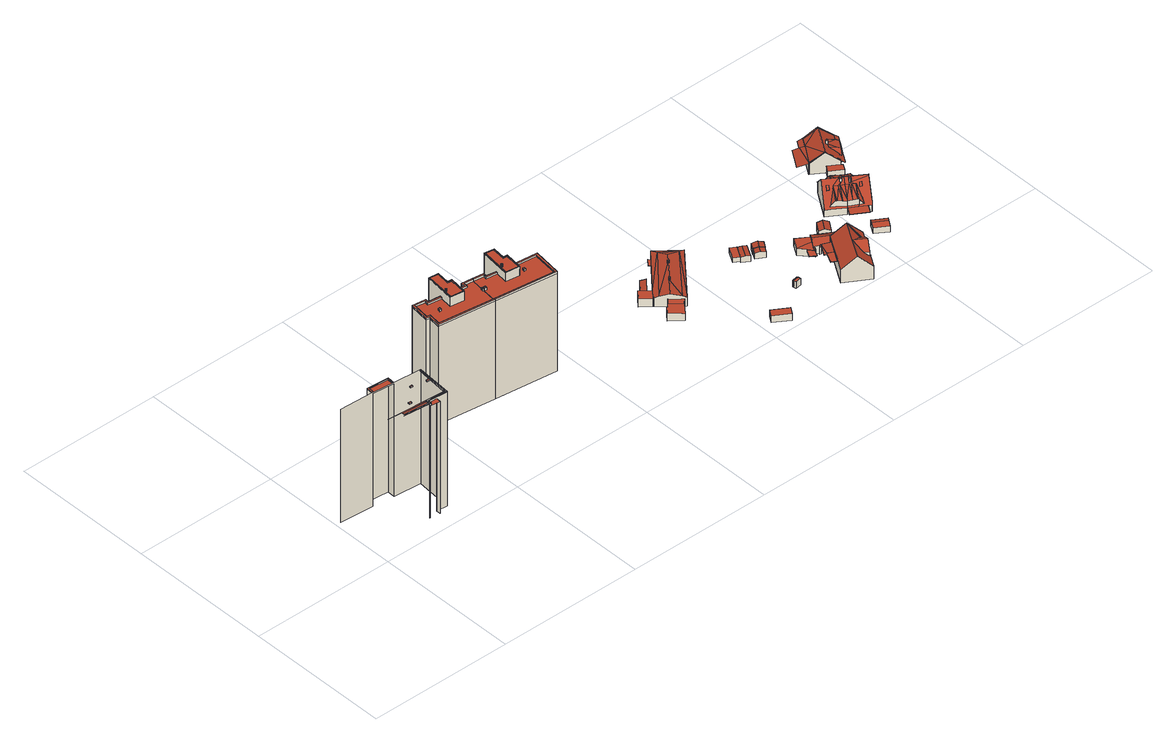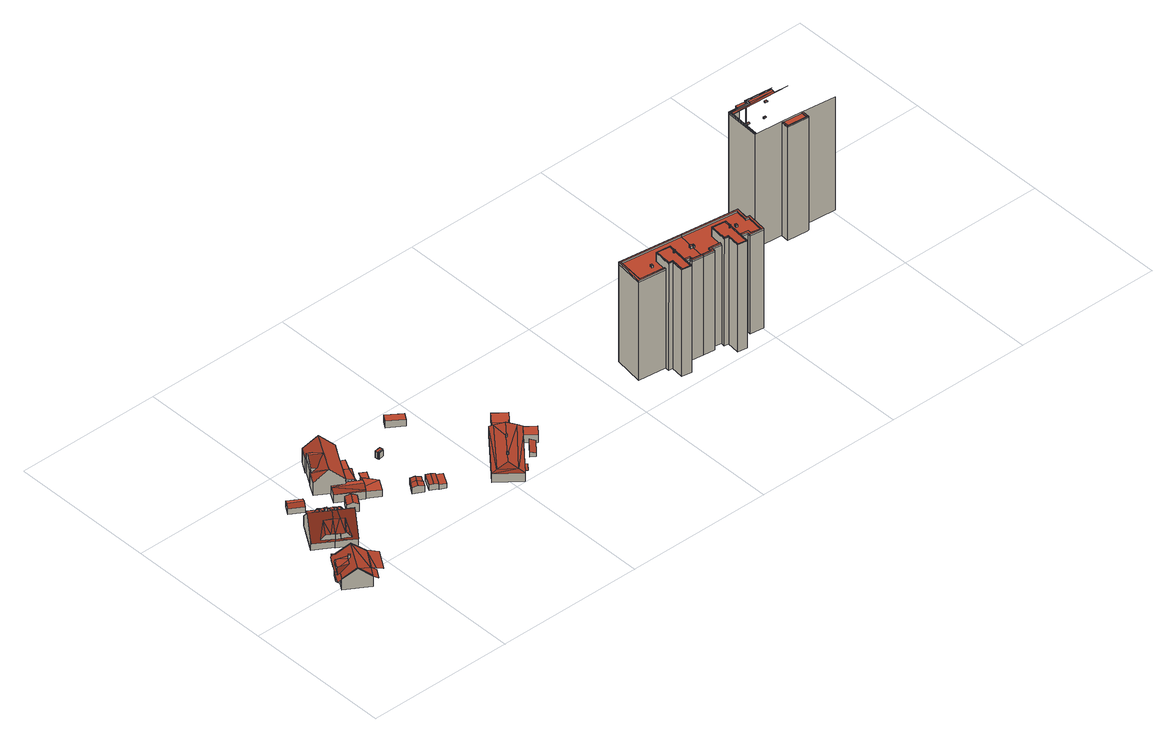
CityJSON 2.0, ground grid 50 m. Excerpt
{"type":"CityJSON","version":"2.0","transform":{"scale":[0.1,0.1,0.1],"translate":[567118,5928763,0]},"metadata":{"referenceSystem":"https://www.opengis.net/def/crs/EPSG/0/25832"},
"CityObjects":{
"building1":{"type":"Building","attributes":{"Grundfläche 2D":"1191.054651","Grundhöhe NN":"2.929"},"children":["building1-1","building1-2","building1-3","building1-4"],"geometry":[{"type":"MultiSurface","lod":"3","boundaries":[[[0,1,2,3,4,5,6,7]],[[8,9,10,11]],[[9,8,12,13]],[[14,15,11,16]],[[17,18,19,20,21,22,23,24,25,26,27,28,29]],[[30,31,32,33,34,35]],[[21,33,32,31,24,23,22]],[[36,37,38,39]],[[38,37,3]],[[3,40,41,4]],[[13,42,10,9]],[[3,37,43,40]],[[44,10,42,45]],[[40,46,47,41]],[[40,43,48,46]],[[49,50,48,43,37,36]],[[44,51,52,53,54,55,16,11,10]],[[46,56,57,47]],[[50,49,58,59]],[[33,21,20,34]],[[60,56,46,48,50,59]],[[52,51,44,45,61]],[[53,52,61,62,63,55,54]],[[56,64,18,65,57]],[[18,64,56,60,19]],[[66,55,63,67]]],"semantics":{"surfaces":[{"type":"WallSurface"},{"type":"RoofSurface"}],"values":[0,1,0,1,0,0,1,0,0,0,0,0,0,0,0,1,1,0,0,0,0,0,0,0,0,0]}}]},
"building1-1":{"type":"BuildingInstallation","parents":["building1"],"geometry":[{"type":"MultiSurface","lod":"3","boundaries":[[[68,69,70,71]],[[71,70,72,73]],[[68,71,73,74]],[[69,68,74,75]],[[70,69,75,72]]],"semantics":{"surfaces":[{"type":"RoofSurface"},{"type":"WallSurface"}],"values":[0,1,1,1,1]}}]},
"building1-2":{"type":"BuildingInstallation","parents":["building1"],"geometry":[{"type":"MultiSurface","lod":"3","boundaries":[[[76,77,78,79,80,81,82,83,84]],[[21,33,79,78]],[[33,32,31,81,80,79]],[[31,24,82,81]],[[23,83,82,24]],[[23,85,84,83]],[[76,84,85,86]],[[86,22,77,76]],[[21,78,77,22]]],"semantics":{"surfaces":[{"type":"RoofSurface"},{"type":"WallSurface"}],"values":[0,1,1,1,1,1,1,1,1]}}]},
"building1-3":{"type":"BuildingInstallation","parents":["building1"],"geometry":[{"type":"MultiSurface","lod":"3","boundaries":[[[87,88,89,90]],[[90,89,91,92]],[[87,90,92,93]],[[93,94,88,87]],[[94,91,89,88]]],"semantics":{"surfaces":[{"type":"RoofSurface"},{"type":"WallSurface"}],"values":[0,1,1,1,1]}}]},
"building1-4":{"type":"BuildingInstallation","parents":["building1"],"geometry":[{"type":"MultiSurface","lod":"3","boundaries":[[[95,96,97,98]],[[98,97,99,100]],[[95,98,100,101]],[[96,95,101,102]],[[97,96,102,99]]],"semantics":{"surfaces":[{"type":"RoofSurface"},{"type":"WallSurface"}],"values":[0,1,1,1,1]}}]},
"building2":{"type":"Building","attributes":{"Grundfläche 2D":"241.482255","Grundhöhe NN":"2.845"},"children":["building2-1","building2-2","building2-3","building2-4","building2-5","building2-6"],"geometry":[{"type":"Solid","lod":"3","boundaries":[[[[103,104,105,106,107,108,109,110,111,112,113,114,115,116,117,118,119]],[[120,121,122,123,124,125,126,127,128,129,130,131,132,133,134,135,136,137]],[[138,139,140,141,142,143]],[[110,109,121,120]],[[120,137,111,110]],[[136,112,111,137]],[[113,112,136,135]],[[114,113,135,134]],[[133,115,114,134]],[[133,132,116,115]],[[144,145,118,117]],[[146,119,118,145]],[[146,147,103,119]],[[147,148,104,103]],[[148,149,105,104]],[[150,106,105,149]],[[150,151,107,106]],[[151,152,121,109,108,107]],[[145,144,153,154]],[[146,145,154,155]],[[147,146,155,156]],[[148,147,156,157]],[[150,149,158,159]],[[149,148,157,158]],[[151,150,159,160]],[[161,162,125,124,123,122,121,152,151,160,163]],[[126,125,162,164]],[[127,126,164,165]],[[128,127,165,166]],[[138,143,167,168]],[[144,117,116,132,131,139,138,168,153]],[[139,131,130,140]],[[128,166,169,141,140,130,129]],[[142,141,169,170]],[[143,142,170,167]],[[160,159,158,157,156,155,154,153,168,167,170,169,166,165,164,162,161,163]]]],"semantics":{"surfaces":[{"type":"RoofSurface"},{"type":"WallSurface"},{"type":"GroundSurface"}],"values":[[0,0,0,1,1,1,1,1,1,1,1,1,1,1,1,1,1,1,1,1,1,1,1,1,1,1,1,1,1,1,1,1,1,1,1,2]]}}]},
"building2-1":{"type":"BuildingInstallation","parents":["building2"],"geometry":[{"type":"MultiSurface","lod":"3","boundaries":[[[171,172,173,174]],[[122,123,172,171]],[[123,175,173,172]],[[176,174,173,175]],[[176,122,171,174]]],"semantics":{"surfaces":[{"type":"RoofSurface"},{"type":"WallSurface"}],"values":[0,1,1,1,1]}}]},
"building2-2":{"type":"BuildingInstallation","parents":["building2"],"geometry":[{"type":"MultiSurface","lod":"3","boundaries":[[[177,178,179,180]],[[180,179,181,182]],[[177,180,182,183]],[[178,177,183,184]],[[179,178,184,181]]],"semantics":{"surfaces":[{"type":"RoofSurface"},{"type":"WallSurface"}],"values":[0,1,1,1,1]}}]},
"building2-3":{"type":"BuildingInstallation","parents":["building2"],"geometry":[{"type":"MultiSurface","lod":"3","boundaries":[[[185,186,187,188,189,190,191,192,193]],[[124,125,188,187]],[[125,126,189,188]],[[126,127,190,189]],[[127,128,191,190]],[[128,129,192,191]],[[129,194,193,192]],[[194,195,185,193]],[[195,196,186,185]],[[196,124,187,186]]],"semantics":{"surfaces":[{"type":"RoofSurface"},{"type":"WallSurface"}],"values":[0,1,1,1,1,1,1,1,1,1]}}]},
"building2-4":{"type":"BuildingInstallation","parents":["building2"],"geometry":[{"type":"MultiSurface","lod":"3","boundaries":[[[197,198,199,200,201,202]],[[143,138,199,198]],[[138,139,200,199]],[[203,204,202,201]],[[204,205,197,202]]],"semantics":{"surfaces":[{"type":"RoofSurface"},{"type":"WallSurface"}],"values":[0,1,1,1,1]}}]},
"building2-5":{"type":"BuildingInstallation","parents":["building2"],"geometry":[{"type":"MultiSurface","lod":"3","boundaries":[[[206,207,208,209,210,211,212,213,214,215,216,217,218,219,220,221]],[[222,223,210,209]],[[223,224,211,210]],[[224,225,212,211]],[[225,226,213,212]],[[226,227,214,213]],[[227,228,215,214]],[[228,229,216,215]],[[229,230,217,216]],[[230,231,218,217]],[[231,232,219,218]],[[220,219,232,233]],[[233,234,221,220]],[[234,235,206,221]],[[235,236,207,206]],[[236,237,208,207]],[[237,222,209,208]]],"semantics":{"surfaces":[{"type":"RoofSurface"},{"type":"WallSurface"}],"values":[0,1,1,1,1,1,1,1,1,1,1,1,1,1,1,1,1]}}]},
"building2-6":{"type":"BuildingInstallation","parents":["building2"],"geometry":[{"type":"MultiSurface","lod":"3","boundaries":[[[238,239,198,197,240,241,242,243,244,201,200,245]],[[240,197,205,246]],[[241,240,246,247]],[[242,241,247,248]],[[243,242,248,249]],[[244,243,249,250]],[[201,244,250,203]],[[139,140,245,200]],[[140,141,238,245]],[[141,142,239,238]],[[142,143,198,239]]],"semantics":{"surfaces":[{"type":"RoofSurface"},{"type":"WallSurface"}],"values":[0,1,1,1,1,1,1,1,1,1,1]}}]},
"building3":{"type":"Building","attributes":{"Grundfläche 2D":"248.450884","Grundhöhe NN":"2.843"},"children":["building3-1","building3-2","building3-3","building3-4","building3-5","building3-6"],"geometry":[{"type":"Solid","lod":"3","boundaries":[[[[251,252,253,254,255,256,109,108,107]],[[257,258,259,260,261,262,263]],[[264,265,266,267,125,124,123,121,268,269,270,271,272]],[[255,254,270,269]],[[256,255,269,268]],[[109,256,268,121]],[[151,107,108,109,121,152]],[[151,273,251,107]],[[273,274,252,251]],[[274,275,253,252]],[[254,253,275,276,277,258,257,271,270]],[[278,260,259,258,277,279]],[[261,260,278,280]],[[262,261,280,281]],[[265,264,272,263,262,281,282]],[[263,272,271,257]],[[160,151,152,121,123,124,125,162,283]],[[273,151,160,284]],[[274,273,284,285]],[[275,274,285,276]],[[266,265,282,286]],[[267,266,286,287]],[[125,267,287,162]],[[276,285,284,160,283,162,287,286,282,281,280,278,279,277]]]],"semantics":{"surfaces":[{"type":"RoofSurface"},{"type":"WallSurface"},{"type":"GroundSurface"}],"values":[[0,0,0,1,1,1,1,1,1,1,1,1,1,1,1,1,1,1,1,1,1,1,1,2]]}}]},
"building3-1":{"type":"BuildingInstallation","parents":["building3"],"geometry":[{"type":"MultiSurface","lod":"3","boundaries":[[[288,289,290,291]],[[292,293,291,290]],[[288,291,293,294]],[[294,295,289,288]],[[290,289,295,292]]],"semantics":{"surfaces":[{"type":"RoofSurface"},{"type":"WallSurface"}],"values":[0,1,1,1,1]}}]},
"building3-2":{"type":"BuildingInstallation","parents":["building3"],"geometry":[{"type":"MultiSurface","lod":"3","boundaries":[[[296,297,298,299,300,301,302,303,304,305,306,307,308,309,310,311,312]],[[313,314,298,297]],[[314,315,299,298]],[[315,316,300,299]],[[301,300,316,317]],[[317,318,302,301]],[[318,319,303,302]],[[319,320,304,303]],[[320,321,305,304]],[[321,322,306,305]],[[322,323,307,306]],[[323,324,308,307]],[[324,325,309,308]],[[325,326,310,309]],[[326,327,311,310]],[[327,328,312,311]],[[296,312,328,329]],[[329,313,297,296]]],"semantics":{"surfaces":[{"type":"RoofSurface"},{"type":"WallSurface"}],"values":[0,1,1,1,1,1,1,1,1,1,1,1,1,1,1,1,1,1]}}]},
"building3-3":{"type":"BuildingInstallation","parents":["building3"],"geometry":[{"type":"MultiSurface","lod":"3","boundaries":[[[330,331,332,333,334,335,336,337,338,339,340,341,342]],[[257,258,336,335]],[[258,259,260,338,337,336]],[[260,261,339,338]],[[261,262,340,339]],[[343,344,342,341]],[[330,342,344,345]],[[331,330,345,346]],[[332,331,346,347]],[[347,348,333,332]],[[334,333,348,349]]],"semantics":{"surfaces":[{"type":"RoofSurface"},{"type":"WallSurface"}],"values":[0,1,1,1,1,1,1,1,1,1,1]}}]},
"building3-4":{"type":"BuildingInstallation","parents":["building3"],"geometry":[{"type":"MultiSurface","lod":"3","boundaries":[[[335,334,350,341,340,351]],[[263,257,335,351]],[[350,334,349,352]],[[352,343,341,350]],[[262,263,351,340]]],"semantics":{"surfaces":[{"type":"RoofSurface"},{"type":"WallSurface"}],"values":[0,1,1,1,1]}}]},
"building3-5":{"type":"BuildingInstallation","parents":["building3"],"geometry":[{"type":"MultiSurface","lod":"3","boundaries":[[[353,188,187,354,355,356,357,358]],[[124,187,188,125]],[[124,359,354,187]],[[359,360,355,354]],[[360,264,356,355]],[[265,357,356,264]],[[265,266,358,357]],[[267,353,358,266]],[[267,125,188,353]]],"semantics":{"surfaces":[{"type":"RoofSurface"},{"type":"WallSurface"}],"values":[0,1,1,1,1,1,1,1,1]}}]},
"building3-6":{"type":"BuildingInstallation","parents":["building3"],"geometry":[{"type":"MultiSurface","lod":"3","boundaries":[[[361,362,363,364,365]],[[363,362,366,367]],[[367,368,369,365,364,363]],[[369,370,361,365]],[[362,361,370,366]]],"semantics":{"surfaces":[{"type":"RoofSurface"},{"type":"WallSurface"}],"values":[0,1,1,1,1]}}]},
"building4":{"type":"Building","attributes":{"Grundfläche 2D":"11.191217","Grundhöhe NN":"1.298"},"geometry":[{"type":"Solid","lod":"3","boundaries":[[[[371,372,373,374]],[[375,376,374,373]],[[376,377,371,374]],[[377,378,372,371]],[[378,375,373,372]],[[378,377,376,375]]]],"semantics":{"surfaces":[{"type":"RoofSurface"},{"type":"WallSurface"},{"type":"GroundSurface"}],"values":[[0,1,1,1,1,2]]}}]},
"building5":{"type":"Building","attributes":{"Grundfläche 2D":"255.057836","Grundhöhe NN":"1.298"},"children":["building5-1","building5-2","building5-3"],"geometry":[{"type":"Solid","lod":"3","boundaries":[[[[379,380,381,382]],[[383,384,385,379,386]],[[387,385,388,389,380,379,385]],[[390,383,386]],[[391,392,393,390]],[[388,385,384,383,390,393,389]],[[394,393,392]],[[395,380,394]],[[394,380,393]],[[381,380,395]],[[393,380,389]],[[396,397,398,399]],[[400,401,399,398,402,403]],[[404,405,406,407]],[[396,408,409,392,391,390,386,379,382,410,411,397]],[[394,392,409,412]],[[395,394,412,413]],[[382,381,395,413,414,406,405,415,410]],[[398,397,411,416]],[[396,399,417,408]],[[402,398,416,418]],[[403,402,418,419]],[[400,403,419,420]],[[401,400,420,421]],[[399,401,421,417]],[[407,406,414,422]],[[404,407,422,423]],[[405,404,423,415]],[[413,412,409,408,417,421,420,419,418,416,411,410,415,423,422,414]]]],"semantics":{"surfaces":[{"type":"RoofSurface"},{"type":"WallSurface"},{"type":"GroundSurface"}],"values":[[0,0,0,0,0,0,0,0,0,0,0,0,0,0,1,1,1,1,1,1,1,1,1,1,1,1,1,1,2]]}}]},
"building5-1":{"type":"BuildingInstallation","parents":["building5"],"geometry":[{"type":"MultiSurface","lod":"3","boundaries":[[[424,425,426,427,428,429]],[[430,431,425,424]],[[431,383,426,425]],[[383,432,427,426]],[[432,433,428,427]],[[433,434,384,430,424,429,428]]],"semantics":{"surfaces":[{"type":"RoofSurface"},{"type":"WallSurface"}],"values":[0,1,1,1,1,1]}}]},
"building5-2":{"type":"BuildingInstallation","parents":["building5"],"geometry":[{"type":"MultiSurface","lod":"3","boundaries":[[[435,436,437,438,439]],[[387,440,435,439]],[[440,385,436,435]],[[437,436,385,441]],[[441,442,438,437]],[[387,439,438,442,388]]],"semantics":{"surfaces":[{"type":"RoofSurface"},{"type":"WallSurface"}],"values":[0,1,1,1,1,1]}}]},
"building5-3":{"type":"BuildingInstallation","parents":["building5"],"geometry":[{"type":"MultiSurface","lod":"3","boundaries":[[[443,444,445,446]],[[447,448,446,445]],[[448,449,443,446]],[[449,450,444,443]],[[450,447,445,444]],[[450,449,448,447]]],"semantics":{"surfaces":[{"type":"RoofSurface"},{"type":"WallSurface"},{"type":"OuterCeilingSurface"}],"values":[0,1,1,1,1,2]}}]},
"building6":{"type":"Building","attributes":{"Grundfläche 2D":"16.708688","Grundhöhe NN":"1.020"},"geometry":[{"type":"Solid","lod":"3","boundaries":[[[[451,452,453,454]],[[455,456,454,453]],[[456,457,451,454]],[[457,458,452,451]],[[458,455,453,452]],[[458,457,456,455]]]],"semantics":{"surfaces":[{"type":"RoofSurface"},{"type":"WallSurface"},{"type":"GroundSurface"}],"values":[[0,1,1,1,1,2]]}}]},
"building7":{"type":"Building","attributes":{"Grundfläche 2D":"2.142683","Grundhöhe NN":"0.987"},"geometry":[{"type":"Solid","lod":"3","boundaries":[[[[459,460,461,462,463]],[[464,465,461,460]],[[465,466,467,463,462,461]],[[467,468,459,463]],[[468,464,460,459]],[[466,465,464,468,467]]]],"semantics":{"surfaces":[{"type":"RoofSurface"},{"type":"WallSurface"},{"type":"GroundSurface"}],"values":[[0,1,1,1,1,2]]}}]},
"building8":{"type":"Building","attributes":{"Grundfläche 2D":"0.772270","Grundhöhe NN":"0.987"},"geometry":[{"type":"Solid","lod":"3","boundaries":[[[[469,470,471,472]],[[467,466,472,471]],[[466,473,469,472]],[[473,474,470,469]],[[474,467,471,470]],[[474,473,466,467]]]],"semantics":{"surfaces":[{"type":"RoofSurface"},{"type":"WallSurface"},{"type":"GroundSurface"}],"values":[[0,1,1,1,1,2]]}}]},
"building9":{"type":"Building","attributes":{"Grundfläche 2D":"10.588522","Grundhöhe NN":"1.281"},"geometry":[{"type":"Solid","lod":"3","boundaries":[[[[475,476,477,478,479]],[[480,481,482,477,476,475]],[[482,483,478,477]],[[483,484,479,478]],[[484,480,475,479]],[[482,481,480,484,483]]]],"semantics":{"surfaces":[{"type":"RoofSurface"},{"type":"WallSurface"},{"type":"GroundSurface"}],"values":[[0,1,1,1,1,2]]}}]},
"building10":{"type":"Building","attributes":{"Grundfläche 2D":"13.451532","Grundhöhe NN":"1.240"},"geometry":[{"type":"Solid","lod":"3","boundaries":[[[[485,486,487,488]],[[485,489,490,486]],[[489,485,488,491,492]],[[490,489,492,493]],[[487,486,490,493,494]],[[488,487,494,491]],[[492,491,494,493]]]],"semantics":{"surfaces":[{"type":"RoofSurface"},{"type":"WallSurface"},{"type":"GroundSurface"}],"values":[[0,0,1,1,1,1,2]]}}]},
"building11":{"type":"Building","attributes":{"Grundfläche 2D":"7.645254","Grundhöhe NN":"1.221"},"geometry":[{"type":"Solid","lod":"3","boundaries":[[[[495,496,497,498,499]],[[500,495,499,501]],[[502,503,501,499,498,497,504,505]],[[500,501,503,506]],[[496,495,500,506,507]],[[497,496,507,504]],[[503,502,505,504,507,506]]]],"semantics":{"surfaces":[{"type":"RoofSurface"},{"type":"WallSurface"},{"type":"GroundSurface"}],"values":[[0,0,1,1,1,1,2]]}}]},
"building12":{"type":"Building","attributes":{"Grundfläche 2D":"8.580415","Grundhöhe NN":"1.239"},"geometry":[{"type":"Solid","lod":"3","boundaries":[[[[508,509,510,511,512]],[[513,514,515,508,512]],[[510,509,516,517]],[[518,514,513,512,511,510,517,504]],[[515,514,518,519]],[[516,509,508,515,519]],[[518,504,517,516,519]]]],"semantics":{"surfaces":[{"type":"RoofSurface"},{"type":"WallSurface"},{"type":"GroundSurface"}],"values":[[0,0,1,1,1,1,2]]}}]},
"building13":{"type":"Building","attributes":{"Grundfläche 2D":"147.035638","Grundhöhe NN":"1.301"},"children":["building13-1","building13-2"],"geometry":[{"type":"Solid","lod":"3","boundaries":[[[[520,521,522,523,524,525,526]],[[527,528,522,521,529,530]],[[531,532,527,530,533,534,535,536,537]],[[538,537,536]],[[533,530,529,521]],[[539,540,541]],[[540,542,543,544,541]],[[520,526,525,524,543,542,533,521]],[[545,542,540]],[[546,547,548,549,550,534,533,542]],[[528,527,532,531]],[[522,528,531,537,551,541,544,523]],[[523,544,543,524]],[[535,534,550,552,553]],[[538,536,535,553,554]],[[537,538,554,555]],[[541,551,537,555,556]],[[539,541,556,557]],[[545,540,539,557,558]],[[547,546,542,545,558,559]],[[550,549,548,547,559,552]],[[555,554,553,552,559,558,557,556]]]],"semantics":{"surfaces":[{"type":"RoofSurface"},{"type":"WallSurface"},{"type":"GroundSurface"}],"values":[[0,0,0,0,0,0,0,0,0,0,1,1,1,1,1,1,1,1,1,1,1,2]]}}]},
"building13-1":{"type":"BuildingInstallation","parents":["building13"],"geometry":[{"type":"MultiSurface","lod":"3","boundaries":[[[560,561,562,563,564,565]],[[560,566,567,561]],[[568,563,562]],[[563,568,569,564]],[[564,569,570,571,565]],[[560,565,571,566]],[[571,570,572,567,566]]],"semantics":{"surfaces":[{"type":"RoofSurface"},{"type":"WallSurface"},{"type":"OuterCeilingSurface"}],"values":[0,1,1,1,1,1,2]}}]},
"building13-2":{"type":"BuildingInstallation","parents":["building13"],"geometry":[{"type":"MultiSurface","lod":"3","boundaries":[[[573,568,562,574,575,576]],[[573,577,569,568]],[[576,575,578,579]],[[580,577,573,576,579,581]],[[577,580,582,570,569]],[[572,570,582,583]],[[561,574,562]],[[567,572,583,584]],[[574,561,567,584,578,575]],[[582,580,581,579,578,584,583]]],"semantics":{"surfaces":[{"type":"RoofSurface"},{"type":"WallSurface"},{"type":"OuterCeilingSurface"}],"values":[0,0,1,1,1,1,1,1,1,2]}}]},
"building14":{"type":"Building","attributes":{"Grundfläche 2D":"71.638934","Grundhöhe NN":"1.129"},"children":["building14-1"],"geometry":[{"type":"Solid","lod":"3","boundaries":[[[[585,586,587]],[[588,589,586]],[[589,590,586]],[[591,589,588]],[[592,593,594,595,587,586,590,596,597,598]],[[599,592,598]],[[600,601,602,603]],[[604,605,600,603,606]],[[607,604,606,608]],[[607,608,609,610]],[[604,607,610,611]],[[601,600,605,604,611,612]],[[602,601,612,613]],[[594,593,614,615]],[[595,594,615,616]],[[587,595,616,617]],[[585,587,617,618]],[[588,586,585,618,619]],[[591,588,619,620]],[[606,603,596,590,589,591,620,609,608]],[[621,598,597,596,603,602,613]],[[599,598,621,622]],[[593,592,623,614]],[[592,599,622,623]],[[617,616,615,614,623,622,621,613,612,611,610,609,620,619,618]]]],"semantics":{"surfaces":[{"type":"RoofSurface"},{"type":"WallSurface"},{"type":"GroundSurface"}],"values":[[0,0,0,0,0,0,0,0,0,1,1,1,1,1,1,1,1,1,1,1,1,1,1,1,2]]}}]},
"building14-1":{"type":"BuildingInstallation","parents":["building14"],"geometry":[{"type":"MultiSurface","lod":"3","boundaries":[[[624,625,626,627]],[[628,629,627,626]],[[629,630,624,627]],[[630,631,625,624]],[[631,628,626,625]],[[631,630,629,628]]],"semantics":{"surfaces":[{"type":"RoofSurface"},{"type":"WallSurface"},{"type":"OuterCeilingSurface"}],"values":[0,1,1,1,1,2]}}]},
"building15":{"type":"Building","attributes":{"Grundfläche 2D":"14.681933","Grundhöhe NN":"1.129"},"geometry":[{"type":"Solid","lod":"3","boundaries":[[[[632,633,634,635]],[[636,633,632,637]],[[635,634,638,639]],[[637,632,635,639,640]],[[636,637,640,641]],[[638,634,633,636,641]],[[639,638,641,640]]]],"semantics":{"surfaces":[{"type":"RoofSurface"},{"type":"WallSurface"},{"type":"GroundSurface"}],"values":[[0,0,1,1,1,1,2]]}}]},
"building16":{"type":"Building","attributes":{"Grundfläche 2D":"18.447012","Grundhöhe NN":"1.771"},"geometry":[{"type":"Solid","lod":"3","boundaries":[[[[642,643,644,645]],[[646,642,645,647]],[[647,645,644,648,649]],[[646,647,649,650]],[[643,642,646,650,651]],[[644,643,651,648]],[[649,648,651,650]]]],"semantics":{"surfaces":[{"type":"RoofSurface"},{"type":"WallSurface"},{"type":"GroundSurface"}],"values":[[0,0,1,1,1,1,2]]}}]},
"building17":{"type":"Building","attributes":{"Grundfläche 2D":"74.483466","Grundhöhe NN":"1.936"},"children":["building17-1","building17-2"],"geometry":[{"type":"MultiSurface","lod":"3","boundaries":[[[652,653,654,655]],[[656,657,658,659,660,654,653]],[[661,656,653]],[[662,658,663,664]],[[662,659,658]],[[664,665,666,667,662]],[[668,669,667,666,670,671]],[[672,673,674,675,676]],[[677,674,673]],[[674,678,679]],[[674,679,675]],[[680,681,678]],[[678,681,679]],[[682,681,680,683]],[[684,685,683,680,686]],[[686,687,684]],[[680,678,688,674,677,689,690]],[[678,674,688]],[[691,652,655,654,660,659,690,689]],[[692,693,694,695]],[[696,690,659,662,667,669,670,697,698,699,700,695,694,701,702,703,704]],[[705,706,707,708,709,710,711,712,713,714,715,716,684,686,680,690,696]],[[717,653,652]],[[717,692,661,653]],[[692,695,656,661]],[[656,695,657]],[[698,697,670,666,665,664,663,658,657,695,700,699]],[[710,718,719,677,673,672,676]],[[679,681,682,683,685,684,716,715,714,713,712,711,710,676,675]],[[691,689,677,719,718,720,721,722,717,652]],[[703,723,724,725,726,717,722,727]],[[705,696,704,703,727,728]],[[718,729,730,731,686,705,728,720]],[[722,721,720,728,727]],[[707,706,705,686,731,730,729,718,710,709,708]],[[724,723,703,702,701,694,693,692,717,726,725]]],"semantics":{"surfaces":[{"type":"RoofSurface"},{"type":"WallSurface"},{"type":"GroundSurface"}],"values":[0,0,0,0,0,0,0,0,0,0,0,0,0,0,0,0,0,0,0,0,0,0,1,1,1,1,1,1,1,1,1,1,1,2,0,0]}}]},
"building17-1":{"type":"BuildingInstallation","parents":["building17"],"geometry":[{"type":"MultiSurface","lod":"3","boundaries":[[[732,733,734,735,736]],[[737,738,733,732]],[[738,739,734,733]],[[740,736,735,734,739,688]],[[741,737,732,736,740]]],"semantics":{"surfaces":[{"type":"RoofSurface"},{"type":"WallSurface"}],"values":[0,1,1,1,1]}}]},
"building17-2":{"type":"BuildingInstallation","parents":["building17"],"geometry":[{"type":"MultiSurface","lod":"3","boundaries":[[[742,743,744,745]],[[745,744,746,747]],[[742,745,747,748]],[[743,742,748,749]],[[744,743,749,746]]],"semantics":{"surfaces":[{"type":"RoofSurface"},{"type":"WallSurface"}],"values":[0,1,1,1,1]}}]},
"building18":{"type":"Building","attributes":{"Grundfläche 2D":"81.071731","Grundhöhe NN":"2.050"},"children":["building18-1","building18-2","building18-3"],"geometry":[{"type":"MultiSurface","lod":"3","boundaries":[[[653,750,661]],[[653,652,751]],[[653,751,750]],[[750,751,752,753]],[[750,753,754,755]],[[756,757,758,759,755,754,760]],[[761,762,763,673,672,676]],[[764,765,762]],[[765,763,762]],[[766,767,764]],[[767,765,764]],[[677,673,763]],[[766,768,769,770,771,772,767]],[[773,774,767,775,771,770,776,777,778,779,780]],[[689,677,767,774,773,780,781]],[[776,782,777]],[[783,784,710,709,777,782,785,786]],[[756,760,754,691,689,781,787,788,789,790,759]],[[691,754,753,752]],[[752,751,691]],[[751,652,691]],[[789,693,692,790]],[[692,717,653,661]],[[652,653,717]],[[692,661,750,755,759,790]],[[783,786,785,782,768,766,764,762,761,676,710,784]],[[768,782,776,769]],[[769,776,770]],[[775,767,772,771,770,771]],[[677,763,767]],[[763,765,767]],[[719,718,710,676,672,673,677]],[[791,787,781,780,779,792,793]],[[717,756,787,791,794]],[[689,691,652,717,794,795,796,718,719,677]],[[792,779,797,798,718,796]],[[792,796,795,794,791,793]],[[789,788,787,756,717,692,693]],[[797,779,778,777,709,710,718,798]]],"semantics":{"surfaces":[{"type":"RoofSurface"},{"type":"WallSurface"},{"type":"GroundSurface"}],"values":[0,0,0,0,0,0,0,0,0,0,0,0,0,0,0,0,0,0,0,0,0,0,1,1,1,1,1,1,1,1,1,1,1,1,1,1,2,0,0]}}]},
"building18-1":{"type":"BuildingInstallation","parents":["building18"],"geometry":[{"type":"MultiSurface","lod":"3","boundaries":[[[799,800,801,802,803,804,805,806,807]],[[800,799,808,809]],[[801,800,809,810]],[[802,801,810,811]],[[774,804,803,802,811,812]],[[805,804,774,813]],[[814,815,808,799,807,806,805,813,773]]],"semantics":{"surfaces":[{"type":"RoofSurface"},{"type":"WallSurface"}],"values":[0,1,1,1,1,1,1]}}]},
"building18-2":{"type":"BuildingInstallation","parents":["building18"],"geometry":[{"type":"MultiSurface","lod":"3","boundaries":[[[816,817,818,819]],[[819,818,820,821]],[[816,819,821,822]],[[817,816,822,823]],[[818,817,823,820]]],"semantics":{"surfaces":[{"type":"RoofSurface"},{"type":"WallSurface"}],"values":[0,1,1,1,1]}}]},
"building18-3":{"type":"BuildingInstallation","parents":["building18"],"geometry":[{"type":"MultiSurface","lod":"3","boundaries":[[[824,825,826,827]],[[827,826,828,829]],[[827,829,830,824]],[[830,831,825,824]],[[826,825,831,828]],[[830,829,828,831]]],"semantics":{"surfaces":[{"type":"RoofSurface"},{"type":"WallSurface"},{"type":"OuterCeilingSurface"}],"values":[0,1,1,1,1,2]}}]},
"building19":{"type":"Building","attributes":{"Grundfläche 2D":"117.794035","Grundhöhe NN":"2.020"},"children":["building19-1"],"geometry":[{"type":"MultiSurface","lod":"3","boundaries":[[[832,833,834,835,836,837,838,839]],[[840,841,842,843,844,845,838,837]],[[846,843,842]],[[838,845,847,839]],[[848,849,846,842,841,850]],[[851,852,853,854,855,856]],[[857,854,853,858,859]],[[857,860,856,855,854]],[[861,862,863,857,859,858]],[[864,865,866,867,868,863,862,861,858,869,870,871,872,873],[850,874,875,836,833,832,839,847,845,844,843,846,876,849]],[[857,863,877,878]],[[879,880,881,857,878,877]],[[882,883,884,885,886,887]],[[860,857,881]],[[850,841,840,837,836,875,874]],[[882,887,888,889]],[[890,884,883,891]],[[885,884,890,892]],[[887,886,885,892,893,888]],[[833,894,882,889,895,896]],[[897,896,895,898]],[[899,900,897,898,901]],[[902,903,899,901,904]],[[905,849,902,904,906]],[[907,908,878,862,909,905,906,910]],[[908,907,911,912,913,914,855,860,881,915]],[[916,914,913,917]],[[918,919,891,883,882,894,920,861,859,854,916,917,921]],[[904,901,898,895,889,888,893,892,890,891,919,918,921,917,913,912,911,907,910,906]],[[851,856,855,914,916,854,853,852]],[[859,858,853,854]],[[858,859,861]],[[902,849,905,909,862,863,868,867,866,865,864,873,872,871,870,869,858,861,920,894,833,896,897,900,899,903]],[[878,877,863,862]],[[878,908,915,881,880,879,877]],[[856,860,855]]],"semantics":{"surfaces":[{"type":"RoofSurface"},{"type":"WallSurface"},{"type":"GroundSurface"}],"values":[0,0,0,0,0,0,0,0,0,0,0,0,0,1,1,1,1,1,1,1,1,1,1,1,1,1,1,1,2,0,0,0,0,0,0,0]}}]},
"building19-1":{"type":"BuildingInstallation","parents":["building19"],"geometry":[{"type":"MultiSurface","lod":"3","boundaries":[[[922,923,924,925]],[[925,924,926,927]],[[922,925,927,928]],[[923,922,928,929]],[[924,923,929,926]]],"semantics":{"surfaces":[{"type":"RoofSurface"},{"type":"WallSurface"}],"values":[0,1,1,1,1]}}]}
},
"vertices":[
[115,57,452],[119,57,452],[120,57,452],[206,49,452],[206,49,453],[120,57,453],[119,57,453],[115,57,453],[120,62,452],[206,54,452],[207,61,452],[121,69,452],[120,62,453],[206,54,453],[73,78,450],[122,74,450],[273,67,448],[195,188,452],[290,180,452],[290,180,29],[195,188,29],[195,188,448],[192,189,448],[124,195,448],[120,195,448],[120,195,29],[4,205,29],[4,205,448],[120,195,452],[124,195,452],[122,221,29],[122,221,448],[126,221,448],[197,215,448],[197,215,29],[126,221,29],[206,47,446],[206,49,446],[206,49,29],[206,47,29],[211,48,452],[211,48,453],[207,61,453],[211,48,446],[208,66,450],[208,66,453],[212,60,452],[212,60,453],[212,60,446],[241,43,446],[242,58,446],[239,63,450],[276,60,450],[276,61,450],[276,63,449],[277,67,448],[280,55,452],[280,55,453],[241,43,29],[242,58,29],[280,55,29],[276,60,453],[276,61,453],[277,67,453],[281,66,448],[290,180,453],[286,176,452],[286,176,453],
[164,93,454],[164,87,454],[171,87,454],[172,92,454],[171,87,449],[172,92,449],[164,93,449],[164,87,449],
[193,212,451],[192,189,451],[195,188,451],[197,215,451],[126,221,451],[122,221,451],[120,195,451],[124,195,451],[126,217,451],[126,217,448],[193,212,448],
[215,144,454],[215,139,454],[223,139,454],[224,144,454],[223,139,450],[224,144,451],[215,144,451],[215,139,450],
[279,132,455],[269,133,455],[268,128,455],[279,127,455],[268,128,450],[279,127,450],[279,132,450],[269,133,450],
[511,460,397],[502,390,397],[514,388,397],[507,345,397],[705,320,397],[705,324,397],[706,325,397],[514,350,397],[520,393,397],[508,395,397],[516,454,397],[551,449,397],[550,436,397],[598,430,397],[599,436,397],[557,441,397],[558,454,397],[514,350,391],[706,325,391],[712,376,391],[713,384,391],[718,428,391],[719,434,391],[682,439,391],[680,425,391],[647,430,391],[646,423,391],[641,381,391],[593,388,391],[598,430,391],[550,436,391],[551,449,391],[516,454,391],[508,395,391],[520,393,391],[606,494,425],[593,388,425],[641,381,425],[649,443,425],[634,445,425],[639,490,425],[599,436,391],[557,441,391],[558,454,391],[511,460,391],[502,390,391],[514,388,391],[507,345,391],[705,320,391],[705,324,391],[599,436,28],[557,441,28],[558,454,28],[511,460,28],[502,390,28],[514,388,28],[507,345,28],[705,320,28],[706,325,28],[719,434,28],[705,324,28],[682,439,28],[680,425,28],[647,430,28],[639,490,28],[606,494,28],[649,443,28],[634,445,28],
[712,376,398],[713,384,398],[710,385,398],[709,377,398],[710,385,391],[709,377,391],
[555,391,398],[561,390,398],[562,398,398],[557,399,398],[562,398,391],[557,399,391],[555,391,391],[561,390,391],
[686,419,397],[687,432,397],[718,428,397],[719,434,397],[682,439,397],[680,425,397],[647,430,397],[646,423,397],[647,423,397],[647,423,391],[686,419,391],[687,432,391],
[637,488,426],[639,490,426],[606,494,426],[593,388,426],[596,390,426],[608,491,426],[596,390,425],[608,491,425],[637,488,425],
[600,415,434],[601,415,434],[601,414,434],[602,414,434],[603,414,434],[604,414,434],[604,415,434],[605,415,434],[605,416,434],[605,417,434],[604,418,434],[603,418,434],[602,418,434],[601,418,434],[600,417,434],[600,416,434],[602,414,425],[603,414,425],[604,414,425],[604,415,425],[605,415,425],[605,416,425],[605,417,425],[604,418,425],[603,418,425],[602,418,425],[601,418,425],[600,417,425],[600,416,425],[600,415,425],[601,415,425],[601,414,425],
[649,443,426],[634,445,426],[631,441,426],[645,439,426],[643,427,426],[645,427,426],[639,384,426],[641,381,426],[631,441,425],[645,439,425],[643,427,425],[645,427,425],[639,384,425],
[921,293,397],[934,394,397],[840,405,397],[839,400,397],[927,389,397],[916,299,397],[834,358,424],[842,419,424],[838,419,424],[827,420,424],[832,465,424],[799,470,424],[786,364,424],[791,405,391],[792,411,391],[758,416,391],[760,429,391],[916,299,391],[927,389,391],[839,400,391],[834,358,391],[786,364,391],[921,293,391],[934,394,391],[840,405,391],[840,405,28],[842,419,28],[827,420,28],[838,419,28],[832,465,28],[799,470,28],[792,411,28],[713,384,28],[921,293,28],[934,394,28],[758,416,28],[760,429,28],
[857,363,398],[862,363,398],[863,370,398],[858,371,398],[863,370,391],[858,371,391],[857,363,391],[862,363,391],
[797,394,434],[796,394,434],[795,394,434],[794,394,434],[794,393,434],[793,393,434],[793,392,434],[793,391,434],[794,390,434],[795,390,434],[795,389,434],[796,390,434],[797,390,434],[798,391,434],[798,392,434],[798,393,434],[797,393,434],[796,394,424],[795,394,424],[794,394,424],[794,393,424],[793,393,424],[793,392,424],[793,391,424],[794,390,424],[795,390,424],[795,389,424],[796,390,424],[797,390,424],[798,391,424],[798,392,424],[798,393,424],[797,393,424],[797,394,424],
[824,417,425],[838,416,425],[836,403,425],[837,403,425],[832,360,425],[834,358,425],[842,419,425],[838,419,425],[827,420,425],[832,465,425],[799,470,425],[801,467,425],[829,463,425],[801,467,424],[829,463,424],[824,417,424],[838,416,424],[836,403,424],[837,403,424],[832,360,424],
[788,366,425],[786,364,425],[788,366,424],
[760,429,397],[754,423,397],[752,410,397],[791,405,397],[792,411,397],[758,416,397],[754,423,391],[752,410,391],
[721,374,399],[722,382,399],[716,383,399],[715,376,399],[715,375,399],[722,382,391],[716,383,391],[715,376,391],[715,375,391],[721,374,391],
[1332,394,26],[1346,381,31],[1384,426,31],[1370,438,26],[1384,426,13],[1370,438,13],[1332,394,13],[1346,381,13],
[1343,327,50],[1473,477,50],[1356,366,44],[1331,337,44],[1408,353,59],[1411,356,59],[1458,413,59],[1368,305,59],[1459,418,58],[1461,416,59],[1481,441,59],[1395,282,50],[1399,279,48],[1405,274,44],[1523,438,50],[1542,439,44],[1468,500,44],[1399,279,40],[1362,310,40],[1347,294,40],[1384,264,40],[1317,263,40],[1357,229,40],[1339,284,40],[1336,286,40],[1298,365,42],[1332,337,42],[1356,366,42],[1322,394,42],[1399,279,13],[1405,274,13],[1331,337,13],[1362,310,13],[1542,439,13],[1468,500,13],[1356,366,13],[1332,337,13],[1347,294,13],[1384,264,13],[1339,284,13],[1336,286,13],[1317,263,13],[1357,229,13],[1322,394,13],[1298,365,13],
[1409,358,67],[1407,355,67],[1408,353,67],[1410,352,67],[1413,355,67],[1412,356,67],[1409,358,58],[1407,355,58],[1410,352,58],[1413,355,58],[1412,356,59],
[1456,415,65],[1458,413,65],[1460,411,65],[1463,414,65],[1459,418,65],[1456,415,58],[1460,411,58],[1463,414,58],
[1444,485,34],[1427,464,34],[1433,458,34],[1450,479,34],[1433,458,32],[1450,479,32],[1444,485,32],[1427,464,32],
[1536,60,34],[1586,26,36],[1601,49,36],[1551,83,34],[1601,49,10],[1551,83,10],[1536,60,10],[1586,26,10],
[1691,126,34],[1711,128,34],[1710,138,34],[1709,138,34],[1690,136,34],[1711,128,10],[1710,138,10],[1709,138,10],[1690,136,10],[1691,126,10],
[1709,142,32],[1690,140,32],[1690,136,32],[1709,138,32],[1709,142,10],[1690,140,10],
[1652,319,31],[1673,357,31],[1674,360,31],[1655,371,31],[1632,331,31],[1652,319,13],[1673,357,13],[1674,360,13],[1655,371,13],[1632,331,13],
[1686,350,34],[1662,309,34],[1675,302,32],[1698,343,32],[1673,357,32],[1650,316,32],[1698,343,12],[1673,357,12],[1650,316,12],[1675,302,12],
[1705,292,37],[1720,284,33],[1731,303,33],[1717,311,37],[1716,311,37],[1690,301,33],[1701,320,33],[1716,311,12],[1701,320,12],[1731,303,12],[1717,311,12],[1690,301,12],[1720,284,12],
[1729,331,39],[1712,341,34],[1700,321,34],[1716,311,39],[1717,311,39],[1731,303,34],[1732,302,34],[1744,323,34],[1712,341,12],[1700,321,12],[1732,302,12],[1744,323,12],
[1884,96,101],[1883,96,101],[1920,73,101],[1938,103,79],[1922,113,79],[1903,104,90],[1885,97,100],[1887,53,79],[1902,44,79],[1883,94,101],[1883,93,100],[1902,44,64],[1897,47,69],[1881,97,103],[1842,30,103],[1882,5,62],[1904,43,62],[1906,49,64],[1908,48,62],[1936,97,61],[1939,103,61],[1934,97,62],[1921,164,103],[1932,107,68],[1938,103,63],[1961,139,61],[1917,166,99],[1881,189,61],[1851,139,61],[1830,104,61],[1800,55,61],[1920,73,63],[1800,55,13],[1882,5,13],[1908,48,13],[1906,49,13],[1934,97,13],[1936,97,13],[1961,139,13],[1881,189,13],
[1830,104,48],[1851,139,48],[1843,144,48],[1833,150,48],[1831,147,48],[1813,113,48],[1830,104,46],[1851,139,46],[1833,150,47],[1831,147,47],[1831,147,46],[1813,113,46],[1833,150,46],
[1847,191,46],[1851,139,49],[1874,178,49],[1848,193,46],[1823,152,46],[1874,178,44],[1848,193,44],[1823,152,44],[1847,191,44],[1831,147,44],[1833,150,44],[1851,139,44],
[1917,166,43],[1926,181,50],[1881,189,44],[1938,201,40],[1856,247,42],[1844,228,50],[1858,250,40],[1843,192,38],[1847,191,38],[1848,193,39],[1874,178,39],[1830,206,40],[1833,204,40],[1846,197,40],[1843,193,38],[1824,193,37],[1826,192,37],[1833,204,37],[1830,206,36],[1791,234,36],[1810,211,37],[1844,228,36],[1815,273,36],[1856,247,36],[1856,247,11],[1815,273,11],[1791,234,11],[1826,192,11],[1833,204,11],[1847,191,11],[1848,193,11],[1874,178,11],[1881,189,11],[1917,166,11],[1938,201,11],[1858,250,11],[1846,197,11],[1843,193,11],[1843,192,11],
[1794,184,36],[1814,172,36],[1824,193,36],[1810,211,36],[1824,193,34],[1810,211,34],[1794,184,34],[1814,172,34],
[1924,270,47],[1901,236,47],[1917,225,39],[1940,259,39],[1887,245,39],[1910,279,39],[1917,225,11],[1940,259,11],[1910,279,11],[1887,245,11],
[2065,143,45],[2075,158,39],[2033,185,39],[2022,168,45],[2055,127,39],[2013,153,39],[2033,185,18],[2013,153,18],[2055,127,18],[2075,158,18],
[2056,330,95],[2076,361,73],[2041,339,94],[2055,330,95],[2066,371,72],[2066,372,72],[2053,379,73],[2039,340,94],[2040,340,94],[2078,364,71],[2027,348,94],[2051,380,73],[2050,381,73],[2047,383,70],[2047,383,69],[2034,376,67],[2035,387,57],[2036,386,58],[2037,389,55],[2036,390,54],[2015,266,75],[2016,266,75],[2025,307,97],[2003,270,74],[2013,263,73],[2037,300,97],[2021,310,97],[2002,271,74],[2008,318,97],[1989,280,75],[1987,281,75],[1986,282,75],[1973,291,56],[1983,284,72],[1975,292,57],[1973,291,55],[2035,312,107],[2046,314,113],[2034,321,113],[2055,328,96],[2078,364,54],[2080,368,50],[2053,386,50],[2066,372,54],[1990,349,113],[2047,383,55],[2050,381,55],[2051,380,55],[2053,379,55],[2039,394,50],[2024,404,50],[2020,396,58],[1994,356,105],[1960,302,58],[1955,295,50],[1970,286,50],[1983,277,50],[2011,260,50],[2013,263,54],[2003,270,54],[2002,271,54],[1989,280,55],[1987,281,55],[1986,282,55],[1983,284,55],[2076,361,58],[2015,266,57],[2016,266,58],[2015,266,19],[2016,266,19],[2076,361,19],[2032,389,58],[2038,385,58],[2050,377,58],[2053,376,58],[2020,396,19],[1960,302,19],[1992,281,57],[1989,283,57],[1983,286,57],
[2032,318,115],[2029,313,115],[2034,310,115],[2035,312,115],[2037,315,115],[2032,318,110],[2029,313,104],[2034,310,104],[2037,315,109],[2035,316,110],
[1993,330,100],[1987,321,90],[1993,318,90],[1998,326,100],[1993,318,89],[1998,326,99],[1993,330,99],[1987,321,89],
[2088,357,72],[2056,329,95],[2058,328,95],[2080,314,94],[2081,314,94],[2102,348,73],[2113,338,57],[2113,337,57],[2115,339,54],[2115,339,55],[2097,326,76],[2025,256,74],[2026,255,74],[2048,293,97],[2039,248,75],[2053,289,97],[2042,246,75],[2065,282,97],[2044,245,72],[2044,244,72],[2056,238,55],[2059,251,68],[2059,252,69],[2055,293,101],[2052,294,100],[2059,252,68],[2044,244,54],[2039,242,50],[2072,221,50],[2076,227,56],[2104,273,111],[2106,275,113],[2044,245,54],[2026,255,54],[2025,256,54],[2042,246,54],[2039,248,54],[2136,323,57],[2140,330,50],[2105,352,50],[2088,357,54],[2136,323,20],[2076,227,20],[2106,275,20],[2076,361,20],[2016,266,20],[2015,266,20],[2047,246,57],[2039,251,57],
[2058,297,115],[2053,300,115],[2050,296,115],[2050,295,115],[2051,295,115],[2052,294,115],[2055,292,115],[2055,293,115],[2056,293,115],[2058,297,106],[2053,300,106],[2050,296,100],[2050,295,100],[2051,295,100],[2055,292,100],[2056,293,101],[2056,293,102],
[2069,271,91],[2075,267,91],[2079,275,100],[2074,278,100],[2079,275,99],[2074,278,99],[2069,271,90],[2075,267,90],
[2016,265,46],[1999,238,46],[2050,206,46],[2066,233,46],[2050,206,44],[2066,233,44],[2016,265,44],[1999,238,44],
[2136,458,75],[2146,445,63],[2146,444,62],[2151,439,57],[2151,439,58],[2158,450,75],[2152,454,77],[2128,468,84],[2171,470,75],[2177,480,75],[2171,484,77],[2138,484,84],[2137,482,84],[2135,479,84],[2148,499,83],[2132,475,84],[2177,493,62],[2177,493,63],[2184,491,57],[2064,554,53],[2022,488,53],[2053,468,64],[2055,471,64],[2056,476,63],[2082,543,59],[2097,534,64],[2092,444,97],[2092,447,96],[2094,535,63],[2093,446,97],[2151,540,97],[2153,543,97],[2163,447,53],[2180,473,53],[2189,488,53],[2204,512,53],[2193,518,62],[2130,419,63],[2136,415,57],[2141,412,53],[2143,415,53],[2156,435,53],[2177,480,57],[2171,470,58],[2172,494,66],[2117,566,63],[2115,563,63],[2103,575,53],[2082,543,53],[2094,535,62],[2132,422,44],[2096,445,44],[2083,423,45],[2124,397,45],[2136,415,44],[2138,418,44],[2138,418,20],[2132,422,20],[2083,423,20],[2096,445,20],[2124,397,20],[2136,415,20],[2132,422,63],[2149,449,20],[2149,449,63],[2162,451,55],[2162,451,20],[2177,475,55],[2175,472,55],[2177,475,20],[2174,489,63],[2174,487,62],[2174,489,20],[2191,515,62],[2191,515,20],[2113,564,20],[2113,564,62],[2156,537,93],[2115,563,20],[2098,540,20],[2094,535,20],[2053,472,20],[2053,472,63],[2098,540,62],[2054,471,64],[2054,471,20],[2092,447,20],[2093,446,20],[2095,445,96],[2055,471,20],
[2132,477,98],[2136,482,98],[2130,485,98],[2127,480,98],[2130,485,89],[2127,480,89],[2132,477,84],[2136,482,84]
]}
